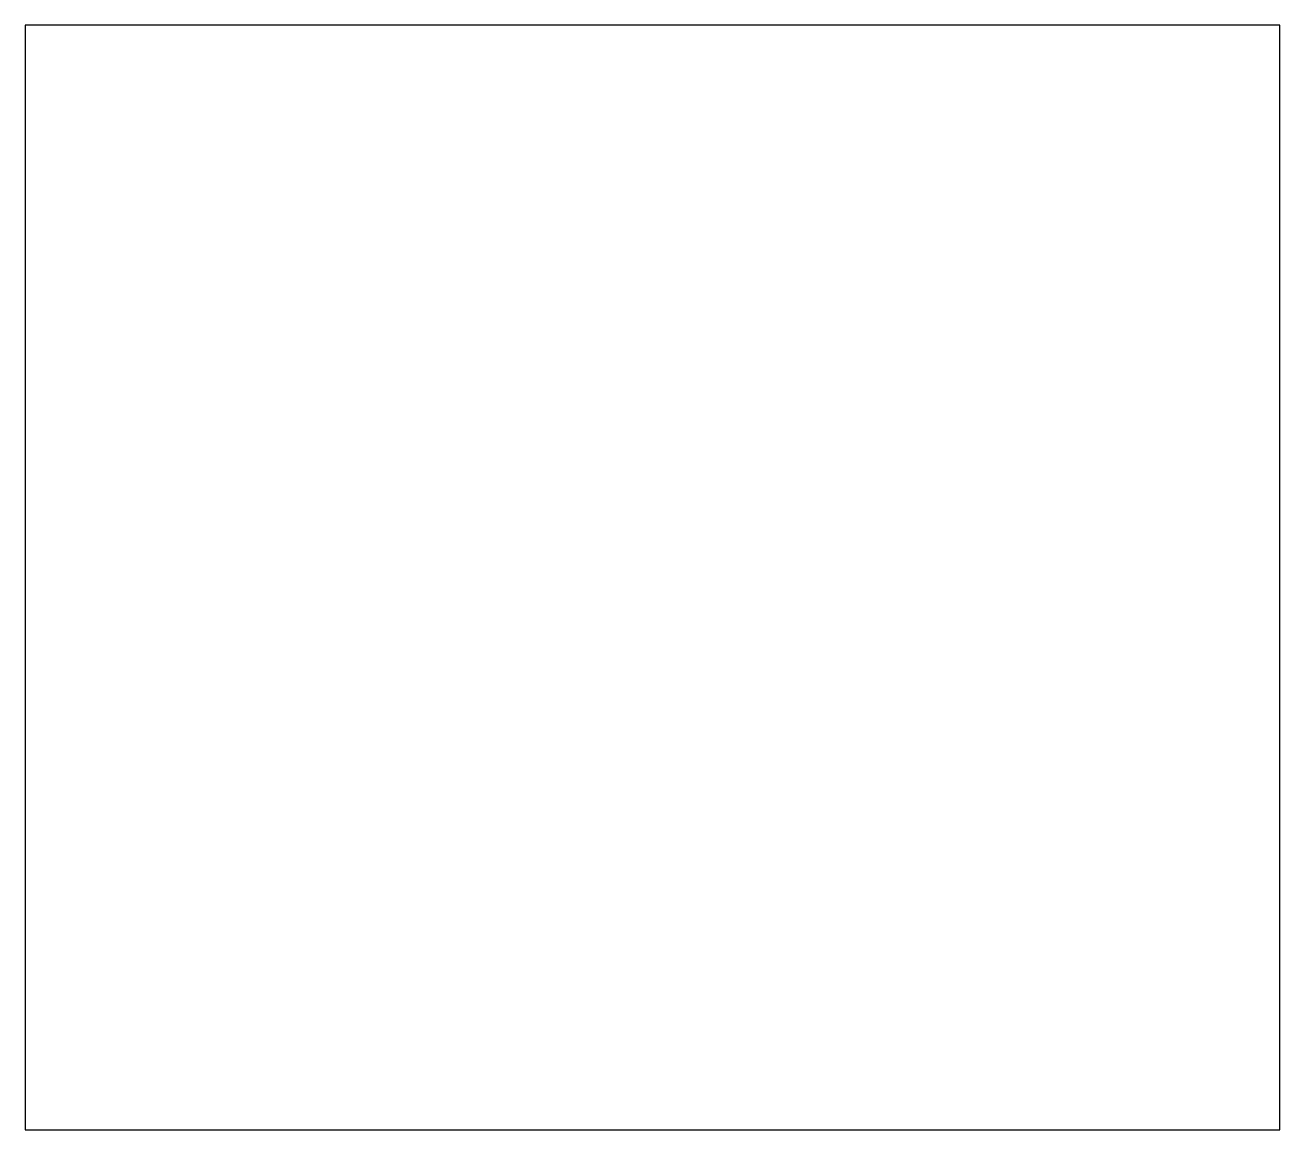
# Model space of a CAD drawing. Header units: inches. Extents: x 0 to 125, y 0 to 110.
import ezdxf

# ---------------------------------------------------------------- set-up
doc = ezdxf.new("R2010")
doc.units = ezdxf.units.IN
doc.header["$MEASUREMENT"] = 0

msp = doc.modelspace()

# ---------------------------------------------------------------- linework, layer by layer
msp.add_lwpolyline([(0, 0), (125, 0), (125, 110), (0, 110)], close=True)

doc.saveas('drawing.dxf')
